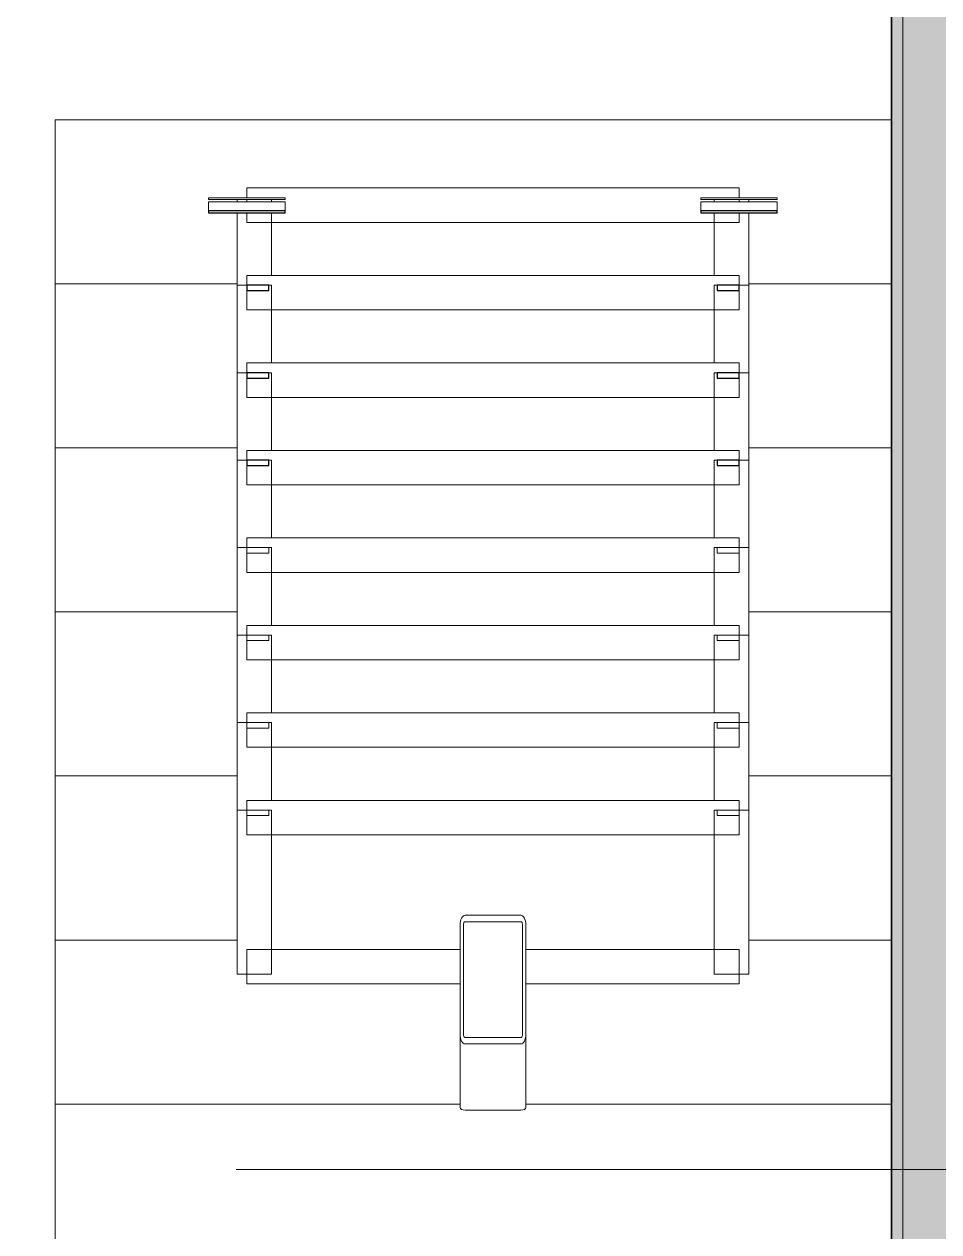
# Model space of a CAD drawing. Header units: millimetres. Extents: x 957 to 217451, y -8553 to 29000.
# Drawn here: x 31396 to 33069, y 3486 to 5695 of the extents above; entities that cross this region are included whole.
import ezdxf

# ---------------------------------------------------------------- set-up
doc = ezdxf.new("R2010")
doc.units = ezdxf.units.MM
doc.linetypes.add('Осевая', pattern=[3175, 635, -476.25, 1587.5, -476.25])
for name, color, linetype, lineweight in [('A-GENM', 7, 'Continuous', 9), ('A-GENM-1', 7, 'Continuous', 25), ('A-WALL', 7, 'Continuous', 9), ('I-WALL', 7, 'Continuous', 9), ('S-STRS-1', 7, 'Continuous', 9), ('Оси-2', 7, 'Осевая', 9)]:
    doc.layers.add(name, color=color, linetype=linetype, lineweight=lineweight)
doc.layers.add('A-WALL-1', color=9, linetype='Continuous', lineweight=9, true_color=0x808080)
doc.layers.add('A-WALL-FNSH-1', color=9, linetype='Continuous', lineweight=9, true_color=0x808080)

# ---------------------------------------------------------------- blocks, each defined once
blk = doc.blocks.new('ОМ_Полоса_Трапеция прямоугольная_Прокат_ГОСТ 103-2006 - ОМ_Полоса_Трапеция прямоугольная_Прокат_ГОСТ 103-2006-21111644-План расстановки мебели и оборудования 3 этажа в осях 1-12')
at = {"layer": 'A-GENM'}
for p, q in [((2310.7, 4247.6), (2310.7, 4257.6)), ((2310.7, 4257.6), (2350.7, 4257.6)), ((2350.7, 4247.6), (2310.7, 4247.6)), ((2350.7, 4257.6), (2350.7, 4247.6))]:
    blk.add_line(p, q, dxfattribs=at)
blk = doc.blocks.new('ОМ_Полоса_Трапеция прямоугольная_Прокат_ГОСТ 103-2006 - ОМ_Полоса_Трапеция прямоугольная_Прокат_ГОСТ 103-2006-V18-План расстановки мебели и оборудования 3 этажа в осях 1-12')
at = {"layer": 'A-GENM-1'}
for p, q in [((2350.7, 4897.6), (2310.7, 4897.6)), ((2310.7, 4897.6), (2310.7, 4887.6)), ((2310.7, 4887.6), (2350.7, 4887.6)), ((2350.7, 4887.6), (2350.7, 4897.6))]:
    blk.add_line(p, q, dxfattribs=at)
blk = doc.blocks.new('ОМ_Полоса_Трапеция прямоугольная_Прокат_ГОСТ 103-2006 - ОМ_Полоса_Трапеция прямоугольная_Прокат_ГОСТ 103-2006-V19-План расстановки мебели и оборудования 3 этажа в осях 1-12')
at = {"layer": 'A-GENM-1'}
for p, q in [((2350.7, 5057.6), (2310.7, 5057.6)), ((2310.7, 5057.6), (2310.7, 5047.6)), ((2310.7, 5047.6), (2350.7, 5047.6)), ((2350.7, 5047.6), (2350.7, 5057.6))]:
    blk.add_line(p, q, dxfattribs=at)
blk = doc.blocks.new('ОМ_Полоса_Трапеция прямоугольная_Прокат_ГОСТ 103-2006 - ОМ_Полоса_Трапеция прямоугольная_Прокат_ГОСТ 103-2006-V20-План расстановки мебели и оборудования 3 этажа в осях 1-12')
at = {"layer": 'A-GENM-1'}
for p, q in [((2350.7, 5217.6), (2310.7, 5217.6)), ((2310.7, 5217.6), (2310.7, 5207.6)), ((2350.7, 5207.6), (2350.7, 5217.6)), ((2310.7, 5207.6), (2350.7, 5207.6))]:
    blk.add_line(p, q, dxfattribs=at)
blk = doc.blocks.new('ОМ_Полоса_Прокат_ГОСТ 103-2006 - ОМ_Полоса_Прокат_ГОСТ 103-2006-22193251-План расстановки мебели и оборудования 3 этажа в осях 1-12')
at = {"layer": 'A-GENM'}
for p, q in [((2380.7, 5377.6), (2240.7, 5377.6)), ((2240.7, 5377.6), (2240.7, 5374.6)), ((2240.7, 5374.6), (2380.7, 5374.6)), ((2380.7, 5374.6), (2380.7, 5377.6))]:
    blk.add_line(p, q, dxfattribs=at)
blk = doc.blocks.new('ОМ_Полоса_Прокат_ГОСТ 103-2006 - ОМ_Полоса_Прокат_ГОСТ 103-2006-22193252-План расстановки мебели и оборудования 3 этажа в осях 1-12')
at = {"layer": 'A-GENM'}
for p, q in [((2240.7, 5370.1), (2380.7, 5370.1)), ((2240.7, 5353.3), (2240.7, 5370.1)), ((2380.7, 5370.1), (2380.7, 5353.3))]:
    blk.add_line(p, q, dxfattribs=at)
at = {"layer": 'A-GENM-1'}
for p, q in [((2380.7, 5353.3), (2240.7, 5353.3)), ((2240.7, 5353.3), (2240.7, 5349.8)), ((2240.7, 5349.8), (2380.7, 5349.8)), ((2380.7, 5349.8), (2380.7, 5353.3))]:
    blk.add_line(p, q, dxfattribs=at)
blk = doc.blocks.new('ОМ_Полоса_Трапеция прямоугольная_Прокат_ГОСТ 103-2006 - ОМ_Полоса_Трапеция прямоугольная_Прокат_ГОСТ 103-2006-21111686-План расстановки мебели и оборудования 3 этажа в осях 1-12')
at = {"layer": 'A-GENM'}
for p, q in [((3170.7, 4247.6), (3170.7, 4257.6)), ((3170.7, 4257.6), (3210.7, 4257.6)), ((3210.7, 4247.6), (3170.7, 4247.6)), ((3210.7, 4257.6), (3210.7, 4247.6))]:
    blk.add_line(p, q, dxfattribs=at)
blk = doc.blocks.new('ОМ_Полоса_Трапеция прямоугольная_Прокат_ГОСТ 103-2006 - ОМ_Полоса_Трапеция прямоугольная_Прокат_ГОСТ 103-2006-V21-План расстановки мебели и оборудования 3 этажа в осях 1-12')
at = {"layer": 'A-GENM-1'}
for p, q in [((3170.7, 4897.6), (3170.7, 4887.6)), ((3210.7, 4897.6), (3170.7, 4897.6)), ((3170.7, 4887.6), (3210.7, 4887.6)), ((3210.7, 4887.6), (3210.7, 4897.6))]:
    blk.add_line(p, q, dxfattribs=at)
blk = doc.blocks.new('ОМ_Полоса_Трапеция прямоугольная_Прокат_ГОСТ 103-2006 - ОМ_Полоса_Трапеция прямоугольная_Прокат_ГОСТ 103-2006-V22-План расстановки мебели и оборудования 3 этажа в осях 1-12')
at = {"layer": 'A-GENM-1'}
for p, q in [((3170.7, 5057.6), (3170.7, 5047.6)), ((3210.7, 5057.6), (3170.7, 5057.6)), ((3170.7, 5047.6), (3210.7, 5047.6)), ((3210.7, 5047.6), (3210.7, 5057.6))]:
    blk.add_line(p, q, dxfattribs=at)
blk = doc.blocks.new('ОМ_Полоса_Трапеция прямоугольная_Прокат_ГОСТ 103-2006 - ОМ_Полоса_Трапеция прямоугольная_Прокат_ГОСТ 103-2006-V23-План расстановки мебели и оборудования 3 этажа в осях 1-12')
at = {"layer": 'A-GENM-1'}
for p, q in [((3170.7, 5217.6), (3170.7, 5207.6)), ((3210.7, 5217.6), (3170.7, 5217.6)), ((3210.7, 5207.6), (3210.7, 5217.6)), ((3170.7, 5207.6), (3210.7, 5207.6))]:
    blk.add_line(p, q, dxfattribs=at)
blk = doc.blocks.new('ОМ_Полоса_Прокат_ГОСТ 103-2006 - ОМ_Полоса_Прокат_ГОСТ 103-2006-22193295-План расстановки мебели и оборудования 3 этажа в осях 1-12')
at = {"layer": 'A-GENM'}
for p, q in [((3140.7, 5377.6), (3140.7, 5374.6)), ((3280.7, 5377.6), (3140.7, 5377.6)), ((3140.7, 5374.6), (3280.7, 5374.6)), ((3280.7, 5374.6), (3280.7, 5377.6))]:
    blk.add_line(p, q, dxfattribs=at)
blk = doc.blocks.new('ОМ_Полоса_Прокат_ГОСТ 103-2006 - ОМ_Полоса_Прокат_ГОСТ 103-2006-22193296-План расстановки мебели и оборудования 3 этажа в осях 1-12')
at = {"layer": 'A-GENM'}
for p, q in [((3140.7, 5370.1), (3280.7, 5370.1)), ((3140.7, 5353.3), (3140.7, 5370.1)), ((3280.7, 5370.1), (3280.7, 5353.3))]:
    blk.add_line(p, q, dxfattribs=at)
at = {"layer": 'A-GENM-1'}
for p, q in [((3140.7, 5353.3), (3140.7, 5349.8)), ((3280.7, 5353.3), (3140.7, 5353.3)), ((3140.7, 5349.8), (3280.7, 5349.8)), ((3280.7, 5349.8), (3280.7, 5353.3))]:
    blk.add_line(p, q, dxfattribs=at)
blk = doc.blocks.new('ОМ_Труба_ГОСТ 8639-82 - ОМ_Труба_ГОСТ 8639-82-21111694-План расстановки мебели и оборудования 3 этажа в осях 1-12')
at = {"layer": 'A-GENM'}
for p, q in [((2709.7, 4065.2), (2811.7, 4065.2)), ((2700.7, 3847.5), (2700.7, 4047.6)), ((2706.7, 4047.6), (2706.7, 3847.5)), ((2811.7, 4053.5), (2709.7, 4053.5)), ((2814.7, 3847.5), (2814.7, 4047.6)), ((2820.7, 4047.6), (2820.7, 3847.5)), ((2700.7, 3847.5), (2700.7, 3713.5)), ((2820.7, 3713.5), (2820.7, 3847.5)), ((2709.7, 3841.6), (2811.7, 3841.6)), ((2811.7, 3829.9), (2709.7, 3829.9)), ((2811.7, 3708.9), (2709.7, 3708.9))]:
    blk.add_line(p, q, dxfattribs=at)
at = {"layer": 'A-GENM', "flags": 128}
for points in [[(2700.7, 4047.6), (2700.9, 4051), (2701.4, 4054.3), (2702.2, 4057.4), (2703.3, 4060.1), (2704.7, 4062.3), (2706.3, 4063.9), (2708, 4064.9), (2709.7, 4065.2)], [(2811.7, 4065.2), (2813.5, 4064.9), (2815.2, 4063.9), (2816.7, 4062.3), (2818.1, 4060.1), (2819.2, 4057.4), (2820, 4054.3), (2820.5, 4051), (2820.7, 4047.6)], [(2709.7, 4053.5), (2709.1, 4053.4), (2708.6, 4053), (2708, 4052.5), (2707.6, 4051.8), (2707.2, 4050.9), (2706.9, 4049.8), (2706.8, 4048.7), (2706.7, 4047.6)], [(2814.7, 4047.6), (2814.7, 4048.7), (2814.5, 4049.8), (2814.2, 4050.9), (2813.8, 4051.8), (2813.4, 4052.5), (2812.9, 4053), (2812.3, 4053.4), (2811.7, 4053.5)], [(2709.7, 3829.9), (2708, 3830.2), (2706.3, 3831.2), (2704.7, 3832.8), (2703.3, 3835), (2702.2, 3837.7), (2701.4, 3840.8), (2700.9, 3844.1), (2700.7, 3847.5)], [(2706.7, 3847.5), (2706.8, 3846.4), (2706.9, 3845.3), (2707.2, 3844.2), (2707.6, 3843.4), (2708, 3842.6), (2708.6, 3842.1), (2709.1, 3841.7), (2709.7, 3841.6)], [(2820.7, 3847.5), (2820.5, 3844.1), (2820, 3840.8), (2819.2, 3837.7), (2818.1, 3835), (2816.7, 3832.8), (2815.2, 3831.2), (2813.5, 3830.2), (2811.7, 3829.9)], [(2811.7, 3841.6), (2812.3, 3841.7), (2812.9, 3842.1), (2813.4, 3842.6), (2813.8, 3843.4), (2814.2, 3844.2), (2814.5, 3845.3), (2814.7, 3846.4), (2814.7, 3847.5)]]:
    blk.add_lwpolyline(points, dxfattribs=at)
at = {"layer": 'A-GENM'}
for centre, start_param, end_param in [((2709.7, 3713.5), 3.141593, 4.712389), ((2811.7, 3713.5), 4.712389, 6.283185)]:
    blk.add_ellipse(centre, major_axis=(9, 0), ratio=0.509802, start_param=start_param, end_param=end_param, dxfattribs=at)
blk = doc.blocks.new('ОМ_Уголок_ГОСТ 8509-93 - ОМ_Уголок_ГОСТ 8509-93-22194532-План расстановки мебели и оборудования 3 этажа в осях 1-12')
at = {"layer": 'A-GENM'}
for p, q in [((0, 45.2), (0, -17.8)), ((390, 45.2), (0, 45.2)), ((900, 45.2), (510, 45.2)), ((900, -17.8), (900, 45.2)), ((0, -17.8), (390, -17.8)), ((510, -17.8), (900, -17.8))]:
    blk.add_line(p, q, dxfattribs=at)
blk = doc.blocks.new('ОМ_Уголок_ГОСТ 8509-93 - ОМ_Уголок_ГОСТ 8509-93-V24-План расстановки мебели и оборудования 3 этажа в осях 1-12')
at = {"layer": 'A-GENM'}
for p, q in [((0, 45.2), (0, 10)), ((900, 45.2), (0, 45.2)), ((900, 10), (900, 45.2)), ((0, 0), (0, -17.8)), ((0, -17.8), (900, -17.8)), ((900, -17.8), (900, 0))]:
    blk.add_line(p, q, dxfattribs=at)
blk = doc.blocks.new('ОМ_Уголок_ГОСТ 8509-93 - ОМ_Уголок_ГОСТ 8509-93-22194533-План расстановки мебели и оборудования 3 этажа в осях 1-12')
at = {"layer": 'A-GENM'}
for p, q in [((0, 45.2), (0, 40)), ((300, 45.2), (0, 45.2)), ((300, -17.8), (300, 45.2)), ((0, 0), (0, -17.8)), ((0, -17.8), (300, -17.8))]:
    blk.add_line(p, q, dxfattribs=at)
blk = doc.blocks.new('ОМ_Уголок_ГОСТ 8509-93 - ОМ_Уголок_ГОСТ 8509-93-V25-План расстановки мебели и оборудования 3 этажа в осях 1-12')
at = {"layer": 'A-GENM'}
for p, q in [((0, 45.2), (0, -17.8)), ((300, 45.2), (0, 45.2)), ((300, 40), (300, 45.2)), ((0, -17.8), (300, -17.8)), ((300, -17.8), (300, 0))]:
    blk.add_line(p, q, dxfattribs=at)
blk = doc.blocks.new('ОМ_Уголок_ГОСТ 8509-93 - ОМ_Уголок_ГОСТ 8509-93-V27-План расстановки мебели и оборудования 3 этажа в осях 1-12')
at = {"layer": 'A-GENM'}
for p, q in [((0, 45.2), (0, 40)), ((142.2, 45.2), (0, 45.2)), ((0, 0), (0, -17.8)), ((0, -17.8), (160, -17.8))]:
    blk.add_line(p, q, dxfattribs=at)
blk = doc.blocks.new('ОМ_Уголок_ГОСТ 8509-93 - ОМ_Уголок_ГОСТ 8509-93-V28-План расстановки мебели и оборудования 3 этажа в осях 1-12')
at = {"layer": 'A-GENM'}
for p, q in [((300, 45.2), (157.8, 45.2)), ((300, 40), (300, 45.2)), ((140, -17.8), (300, -17.8)), ((300, -17.8), (300, 0))]:
    blk.add_line(p, q, dxfattribs=at)
blk = doc.blocks.new('ОМ_Уголок_ГОСТ 8509-93 - ОМ_Уголок_ГОСТ 8509-93-V29-План расстановки мебели и оборудования 3 этажа в осях 1-12')
at = {"layer": 'A-GENM'}
for p, q in [((0, 45.2), (0, 27.8)), ((900, 45.2), (0, 45.2)), ((900, 27.8), (900, 45.2)), ((0, 7.4), (0, 3)), ((900, 3), (900, 7.4)), ((0, 0), (0, -17.8)), ((0, -17.8), (900, -17.8)), ((900, -17.8), (900, 0))]:
    blk.add_line(p, q, dxfattribs=at)
blk = doc.blocks.new('ОМ_Уголок_ГОСТ 8509-93 - ОМ_Уголок_ГОСТ 8509-93-V30-План расстановки мебели и оборудования 3 этажа в осях 1-12')
at = {"layer": 'A-GENM'}
for p, q in [((7.4, 45.2), (3, 45.2)), ((142.2, 45.2), (27.8, 45.2)), ((3, -17.8), (7.4, -17.8)), ((27.8, -17.8), (160, -17.8))]:
    blk.add_line(p, q, dxfattribs=at)
blk = doc.blocks.new('ОМ_Уголок_ГОСТ 8509-93 - ОМ_Уголок_ГОСТ 8509-93-V31-План расстановки мебели и оборудования 3 этажа в осях 1-12')
at = {"layer": 'A-GENM'}
for p, q in [((272.2, 45.2), (157.8, 45.2)), ((297, 45.2), (292.6, 45.2)), ((140, -17.8), (272.2, -17.8)), ((292.6, -17.8), (297, -17.8))]:
    blk.add_line(p, q, dxfattribs=at)

msp = doc.modelspace()

# ---------------------------------------------------------------- hatches: boundary and pattern name
at = {"layer": 'I-WALL'}
h = msp.add_hatch(dxfattribs=at)
h.set_pattern_fill('FP_10', color=256, style=0, pattern_type=2)
h.set_pattern_definition([(45, (29493.17, 0), (-57.0246, 57.0246), []), (45, (29550.2, 0), (-57.0246, 57.0246), [100.806, -20.161, 3.353, -16.808])])
h.paths.add_polyline_path([(33083.1, -100), (33223.2, -100), (33223.2, 7900), (33003.2, 7900), (33003.2, -100)])
h = msp.add_hatch(dxfattribs=at)
h.set_pattern_fill('FP_34', color=256, style=0, pattern_type=2)
h.set_pattern_definition([(0, (29493.174, 0), (121.92, 30.48), [10.058, -81.382, 10.058, -81.382, -487.68]), (0, (29493.174, 0), (121.92, 30.48), [-182.88, 10.058, -172.822, 10.058, -81.382, -213.36]), (0, (29493.174, 0), (121.92, 30.48), [-457.2, 10.058, -50.902, 10.058, -142.342]), (120, (29538.894, 15.24), (-87.35645, 90.34582), [10.058, -81.382, 10.058, -81.382, -487.68]), (120, (29538.894, 15.24), (-87.35645, 90.34582), [-182.88, 10.058, -172.822, 10.058, -81.382, -213.36]), (120, (29538.894, 15.24), (-87.35645, 90.34582), [-457.2, 10.058, -50.902, 10.058, -142.342]), (240, (29554.134, 76.2), (-34.56355, -120.82582), [10.058, -81.382, 10.058, -81.382, -487.68]), (240, (29554.134, 76.2), (-34.56355, -120.82582), [-182.88, 10.058, -172.822, 10.058, -81.382, -213.36]), (240, (29554.134, 76.2), (-34.56355, -120.82582), [-457.2, 10.058, -50.902, 10.058, -142.342])])
h.paths.add_polyline_path([(32983.2, 140), (33003.2, 140), (33003.2, 7660), (32983.2, 7659), (32983.2, 141)])

# ---------------------------------------------------------------- linework, layer by layer
at = {"layer": 'A-WALL'}
msp.add_line((33003.2, 120), (33003.2, 7680), dxfattribs=at)
at = {"layer": 'A-WALL-1'}
msp.add_line((32983.2, 7660), (32983.2, 141), dxfattribs=at)
at = {"layer": 'A-WALL-FNSH-1'}
msp.add_line((32982.2, 5459.5), (32982.2, 497.5), dxfattribs=at)
at = {"layer": 'I-WALL'}
msp.add_line((32982.2, 5459.5), (32982.2, 7659), dxfattribs=at)
at = {"layer": 'S-STRS-1'}
for p, q in [((32983.2, 5520), (31453.2, 5520)), ((31453.2, 5520), (31453.2, 5220)), ((32983.2, 5520), (31453.2, 5520)), ((31453.2, 5220), (31453.2, 4920)), ((31786.1, 5220), (31453.2, 5220)), ((31786.1, 5220), (31453.2, 5220)), ((32983.2, 5220), (32721.7, 5220)), ((32983.2, 5220), (32721.7, 5220)), ((31453.2, 4920), (31453.2, 4620)), ((31786.1, 4920), (31453.2, 4920)), ((31786.1, 4920), (31453.2, 4920)), ((32983.2, 4920), (32721.7, 4920)), ((32983.2, 4920), (32721.7, 4920)), ((31453.2, 4620), (31453.2, 4320)), ((31786.1, 4620), (31453.2, 4620)), ((31786.1, 4620), (31453.2, 4620)), ((32983.2, 4620), (32721.7, 4620)), ((32983.2, 4620), (32721.7, 4620)), ((31453.2, 4320), (31453.2, 4020)), ((31786.1, 4320), (31453.2, 4320)), ((31786.1, 4320), (31453.2, 4320)), ((32983.2, 4320), (32721.7, 4320)), ((32983.2, 4320), (32721.7, 4320)), ((31453.2, 4020), (31453.2, 3720)), ((31786.1, 4020), (31453.2, 4020)), ((31786.1, 4020), (31453.2, 4020)), ((32983.2, 4020), (32721.7, 4020)), ((32983.2, 4020), (32721.7, 4020)), ((31453.2, 3720), (31453.2, 3420)), ((32193.9, 3720), (31453.2, 3720)), ((32193.9, 3720), (31453.2, 3720)), ((32983.2, 3720), (32313.9, 3720)), ((32983.2, 3720), (32313.9, 3720))]:
    msp.add_line(p, q, dxfattribs=at)
at = {"layer": 'Оси-2'}
msp.add_line((27497.7, 3600), (65753.2, 3600), dxfattribs=at)

# ---------------------------------------------------------------- block references
at = {"layer": 'A-GENM', "extrusion": (0, 0, -1)}
for name, p, rotation in [('ОМ_Уголок_ГОСТ 8509-93 - ОМ_Уголок_ГОСТ 8509-93-V29-План расстановки мебели и оборудования 3 этажа в осях 1-12', (-31803.9, 5377.6), 180), ('ОМ_Уголок_ГОСТ 8509-93 - ОМ_Уголок_ГОСТ 8509-93-V31-План расстановки мебели и оборудования 3 этажа в осях 1-12', (-31803.9, 5077.6), 90.00000000000087), ('ОМ_Уголок_ГОСТ 8509-93 - ОМ_Уголок_ГОСТ 8509-93-V30-План расстановки мебели и оборудования 3 этажа в осях 1-12', (-32703.9, 5377.6), 270.0000000000007), ('ОМ_Уголок_ГОСТ 8509-93 - ОМ_Уголок_ГОСТ 8509-93-V24-План расстановки мебели и оборудования 3 этажа в осях 1-12', (-31803.9, 5217.6), 180), ('ОМ_Уголок_ГОСТ 8509-93 - ОМ_Уголок_ГОСТ 8509-93-V28-План расстановки мебели и оборудования 3 этажа в осях 1-12', (-31803.9, 4917.6), 90.00000000000087), ('ОМ_Уголок_ГОСТ 8509-93 - ОМ_Уголок_ГОСТ 8509-93-V27-План расстановки мебели и оборудования 3 этажа в осях 1-12', (-32703.9, 5217.6), 270.0000000000007), ('ОМ_Уголок_ГОСТ 8509-93 - ОМ_Уголок_ГОСТ 8509-93-V24-План расстановки мебели и оборудования 3 этажа в осях 1-12', (-31803.9, 5057.6), 180), ('ОМ_Уголок_ГОСТ 8509-93 - ОМ_Уголок_ГОСТ 8509-93-V28-План расстановки мебели и оборудования 3 этажа в осях 1-12', (-31803.9, 4757.6), 90.00000000000087), ('ОМ_Уголок_ГОСТ 8509-93 - ОМ_Уголок_ГОСТ 8509-93-V27-План расстановки мебели и оборудования 3 этажа в осях 1-12', (-32703.9, 5057.6), 270.0000000000007), ('ОМ_Уголок_ГОСТ 8509-93 - ОМ_Уголок_ГОСТ 8509-93-V24-План расстановки мебели и оборудования 3 этажа в осях 1-12', (-31803.9, 4897.6), 180), ('ОМ_Уголок_ГОСТ 8509-93 - ОМ_Уголок_ГОСТ 8509-93-V28-План расстановки мебели и оборудования 3 этажа в осях 1-12', (-31803.9, 4597.6), 90.00000000000087), ('ОМ_Уголок_ГОСТ 8509-93 - ОМ_Уголок_ГОСТ 8509-93-V27-План расстановки мебели и оборудования 3 этажа в осях 1-12', (-32703.9, 4897.6), 270.0000000000007), ('ОМ_Уголок_ГОСТ 8509-93 - ОМ_Уголок_ГОСТ 8509-93-V24-План расстановки мебели и оборудования 3 этажа в осях 1-12', (-31803.9, 4737.6), 180), ('ОМ_Уголок_ГОСТ 8509-93 - ОМ_Уголок_ГОСТ 8509-93-V28-План расстановки мебели и оборудования 3 этажа в осях 1-12', (-31803.9, 4437.6), 90.00000000000087), ('ОМ_Уголок_ГОСТ 8509-93 - ОМ_Уголок_ГОСТ 8509-93-V27-План расстановки мебели и оборудования 3 этажа в осях 1-12', (-32703.9, 4737.6), 270.0000000000007), ('ОМ_Уголок_ГОСТ 8509-93 - ОМ_Уголок_ГОСТ 8509-93-V24-План расстановки мебели и оборудования 3 этажа в осях 1-12', (-31803.9, 4577.6), 180), ('ОМ_Уголок_ГОСТ 8509-93 - ОМ_Уголок_ГОСТ 8509-93-V28-План расстановки мебели и оборудования 3 этажа в осях 1-12', (-31803.9, 4277.6), 90.00000000000087), ('ОМ_Уголок_ГОСТ 8509-93 - ОМ_Уголок_ГОСТ 8509-93-V27-План расстановки мебели и оборудования 3 этажа в осях 1-12', (-32703.9, 4577.6), 270.0000000000007), ('ОМ_Уголок_ГОСТ 8509-93 - ОМ_Уголок_ГОСТ 8509-93-V28-План расстановки мебели и оборудования 3 этажа в осях 1-12', (-31803.9, 4117.6), 90.00000000000087), ('ОМ_Уголок_ГОСТ 8509-93 - ОМ_Уголок_ГОСТ 8509-93-V24-План расстановки мебели и оборудования 3 этажа в осях 1-12', (-31803.9, 4417.6), 180), ('ОМ_Уголок_ГОСТ 8509-93 - ОМ_Уголок_ГОСТ 8509-93-V27-План расстановки мебели и оборудования 3 этажа в осях 1-12', (-32703.9, 4417.6), 270.0000000000007), ('ОМ_Уголок_ГОСТ 8509-93 - ОМ_Уголок_ГОСТ 8509-93-V24-План расстановки мебели и оборудования 3 этажа в осях 1-12', (-31803.9, 4257.6), 180), ('ОМ_Уголок_ГОСТ 8509-93 - ОМ_Уголок_ГОСТ 8509-93-V25-План расстановки мебели и оборудования 3 этажа в осях 1-12', (-31803.9, 3957.6), 90.00000000000087), ('ОМ_Уголок_ГОСТ 8509-93 - ОМ_Уголок_ГОСТ 8509-93-22194533-План расстановки мебели и оборудования 3 этажа в осях 1-12', (-32703.9, 4257.6), 270.0000000000007)]:
    msp.add_blockref(name, p, dxfattribs=dict(at, rotation=rotation))
at = {"layer": 'A-GENM'}
for name, p in [('ОМ_Полоса_Прокат_ГОСТ 103-2006 - ОМ_Полоса_Прокат_ГОСТ 103-2006-22193251-План расстановки мебели и оборудования 3 этажа в осях 1-12', (29493.2, 0)), ('ОМ_Полоса_Прокат_ГОСТ 103-2006 - ОМ_Полоса_Прокат_ГОСТ 103-2006-22193252-План расстановки мебели и оборудования 3 этажа в осях 1-12', (29493.2, 0)), ('ОМ_Полоса_Прокат_ГОСТ 103-2006 - ОМ_Полоса_Прокат_ГОСТ 103-2006-22193295-План расстановки мебели и оборудования 3 этажа в осях 1-12', (29493.2, 0)), ('ОМ_Полоса_Прокат_ГОСТ 103-2006 - ОМ_Полоса_Прокат_ГОСТ 103-2006-22193296-План расстановки мебели и оборудования 3 этажа в осях 1-12', (29493.2, 0)), ('ОМ_Полоса_Трапеция прямоугольная_Прокат_ГОСТ 103-2006 - ОМ_Полоса_Трапеция прямоугольная_Прокат_ГОСТ 103-2006-V20-План расстановки мебели и оборудования 3 этажа в осях 1-12', (29493.2, 0)), ('ОМ_Полоса_Трапеция прямоугольная_Прокат_ГОСТ 103-2006 - ОМ_Полоса_Трапеция прямоугольная_Прокат_ГОСТ 103-2006-V23-План расстановки мебели и оборудования 3 этажа в осях 1-12', (29493.2, 0)), ('ОМ_Полоса_Трапеция прямоугольная_Прокат_ГОСТ 103-2006 - ОМ_Полоса_Трапеция прямоугольная_Прокат_ГОСТ 103-2006-V19-План расстановки мебели и оборудования 3 этажа в осях 1-12', (29493.2, 0)), ('ОМ_Полоса_Трапеция прямоугольная_Прокат_ГОСТ 103-2006 - ОМ_Полоса_Трапеция прямоугольная_Прокат_ГОСТ 103-2006-V22-План расстановки мебели и оборудования 3 этажа в осях 1-12', (29493.2, 0)), ('ОМ_Полоса_Трапеция прямоугольная_Прокат_ГОСТ 103-2006 - ОМ_Полоса_Трапеция прямоугольная_Прокат_ГОСТ 103-2006-V18-План расстановки мебели и оборудования 3 этажа в осях 1-12', (29493.2, 0)), ('ОМ_Полоса_Трапеция прямоугольная_Прокат_ГОСТ 103-2006 - ОМ_Полоса_Трапеция прямоугольная_Прокат_ГОСТ 103-2006-V21-План расстановки мебели и оборудования 3 этажа в осях 1-12', (29493.2, 0)), ('ОМ_Полоса_Трапеция прямоугольная_Прокат_ГОСТ 103-2006 - ОМ_Полоса_Трапеция прямоугольная_Прокат_ГОСТ 103-2006-21111644-План расстановки мебели и оборудования 3 этажа в осях 1-12', (29493.2, 480)), ('ОМ_Полоса_Трапеция прямоугольная_Прокат_ГОСТ 103-2006 - ОМ_Полоса_Трапеция прямоугольная_Прокат_ГОСТ 103-2006-21111686-План расстановки мебели и оборудования 3 этажа в осях 1-12', (29493.2, 480)), ('ОМ_Полоса_Трапеция прямоугольная_Прокат_ГОСТ 103-2006 - ОМ_Полоса_Трапеция прямоугольная_Прокат_ГОСТ 103-2006-21111644-План расстановки мебели и оборудования 3 этажа в осях 1-12', (29493.2, 320)), ('ОМ_Полоса_Трапеция прямоугольная_Прокат_ГОСТ 103-2006 - ОМ_Полоса_Трапеция прямоугольная_Прокат_ГОСТ 103-2006-21111686-План расстановки мебели и оборудования 3 этажа в осях 1-12', (29493.2, 320)), ('ОМ_Полоса_Трапеция прямоугольная_Прокат_ГОСТ 103-2006 - ОМ_Полоса_Трапеция прямоугольная_Прокат_ГОСТ 103-2006-21111644-План расстановки мебели и оборудования 3 этажа в осях 1-12', (29493.2, 160)), ('ОМ_Полоса_Трапеция прямоугольная_Прокат_ГОСТ 103-2006 - ОМ_Полоса_Трапеция прямоугольная_Прокат_ГОСТ 103-2006-21111686-План расстановки мебели и оборудования 3 этажа в осях 1-12', (29493.2, 160)), ('ОМ_Полоса_Трапеция прямоугольная_Прокат_ГОСТ 103-2006 - ОМ_Полоса_Трапеция прямоугольная_Прокат_ГОСТ 103-2006-21111644-План расстановки мебели и оборудования 3 этажа в осях 1-12', (29493.2, 0)), ('ОМ_Полоса_Трапеция прямоугольная_Прокат_ГОСТ 103-2006 - ОМ_Полоса_Трапеция прямоугольная_Прокат_ГОСТ 103-2006-21111686-План расстановки мебели и оборудования 3 этажа в осях 1-12', (29493.2, 0)), ('ОМ_Труба_ГОСТ 8639-82 - ОМ_Труба_ГОСТ 8639-82-21111694-План расстановки мебели и оборудования 3 этажа в осях 1-12', (29493.2, 0))]:
    msp.add_blockref(name, p, dxfattribs=at)
at = {"layer": 'A-GENM', "extrusion": (0, 0, -1)}
msp.add_blockref('ОМ_Уголок_ГОСТ 8509-93 - ОМ_Уголок_ГОСТ 8509-93-22194532-План расстановки мебели и оборудования 3 этажа в осях 1-12', (-32703.9, 3957.6), dxfattribs=at)

doc.saveas('drawing.dxf')
